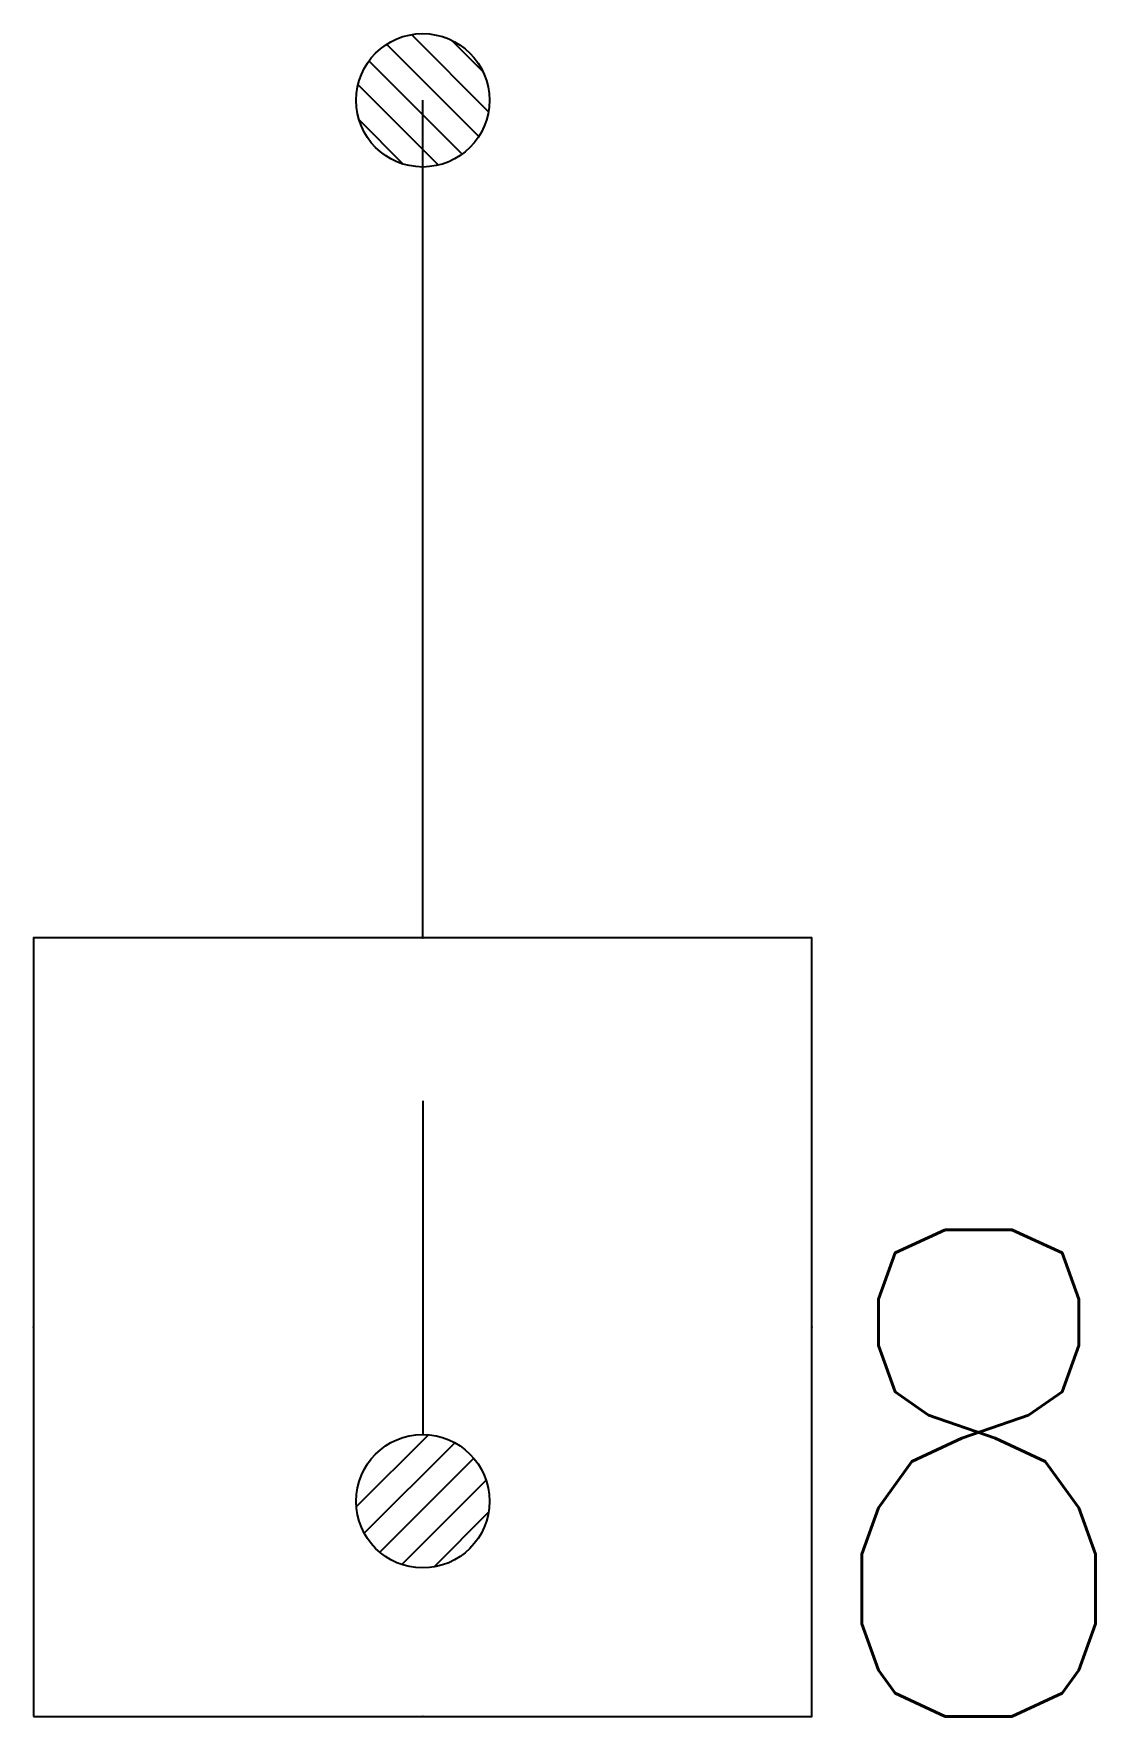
# Model space of a CAD drawing. Header units: millimetres. Extents: x 0 to 546, y 1146 to 2010.
import ezdxf

# ---------------------------------------------------------------- set-up
doc = ezdxf.new("R2010")
doc.units = ezdxf.units.MM
doc.header["$LTSCALE"] = 1000
doc.layers.add('E-EQUIP', color=4, linetype='Continuous')
doc.layers.add('E-SYST', color=7, linetype='Continuous')
doc.styles.get("Standard").update_dxf_attribs({"font": 'tjromans.shx', "width": 0.8, "bigfont": 'tj-hztxt.shx'})

# ---------------------------------------------------------------- blocks, each defined once
blk = doc.blocks.new('FA-09-智能型点型感温探测器')
h = blk.add_hatch()
h.set_pattern_fill('ANSI31', color=6, style=0)
h.set_pattern_definition([(45, (-3814.5282, -2207.00641), (-0.0883883476, 0.0883883476), [])])
h.paths.add_polyline_path([(0.3426, -0.8947, 1), (-0.3426, -0.8947, 1)])
at = {"color": 6}
blk.add_line((0, 1.1624), (0, -0.5521), dxfattribs=at)
blk.add_lwpolyline([(-2, -2), (2, -2), (2, 2), (-2, 2)], close=True)
blk.add_circle((0, -0.8947), 0.3426, dxfattribs=at)
for p in [(0, 2), (-2, 0), (2, 0), (0, -2)]:
    blk.add_point(p)

msp = doc.modelspace()

# ---------------------------------------------------------------- hatches: boundary and pattern name
at = {"layer": 'E-SYST'}
h = msp.add_hatch(dxfattribs=at)
h.set_pattern_fill('ANSI31', color=11, scale=100, style=0)
h.set_pattern_definition([(135, (381652.82, -218635.109), (8.83883476, 8.83883476), [])])
h.paths.add_polyline_path([(165.74, 1976.06, -1), (234.26, 1976.06, -1)])

# ---------------------------------------------------------------- linework, layer by layer
at = {"layer": 'E-SYST', "color": 11}
msp.add_line((200, 1545.68), (200, 1976.06), dxfattribs=at)
msp.add_circle((200, 1976.06), 34.26, dxfattribs=at)

# ---------------------------------------------------------------- block references
at = {"layer": 'E-EQUIP', "xscale": 100, "yscale": 100, "zscale": 100}
msp.add_blockref('FA-09-智能型点型感温探测器', (200, 1345.68), dxfattribs=at)

# ---------------------------------------------------------------- texts
at = {"layer": 'E-SYST', "color": 6, "ltscale": 30, "width": 0.8}
msp.add_text('8', height=250, rotation=0, dxfattribs=at).set_placement((400, 1145.68))

doc.saveas('drawing.dxf')
